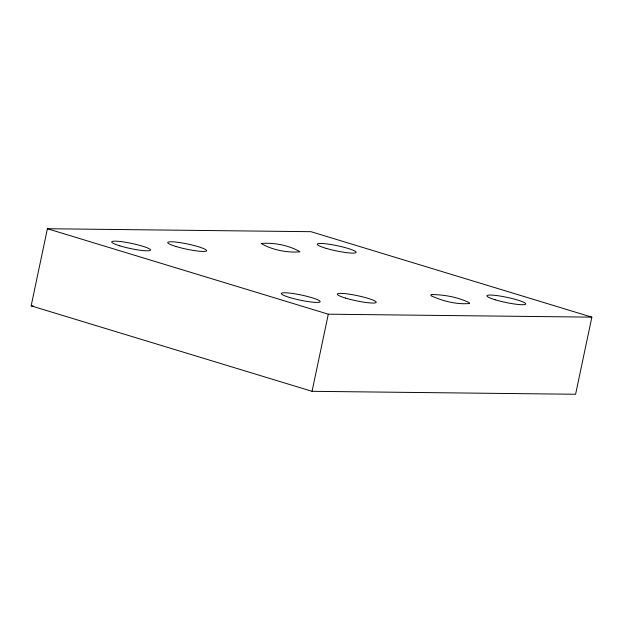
<?xml version="1.0" encoding="UTF-8"?>
<svg xmlns="http://www.w3.org/2000/svg" width="623" height="623" viewBox="0 0 623 623"><rect width="100%" height="100%" fill="white"/><g stroke="black" fill="none" stroke-linecap="round" stroke-linejoin="round"><path stroke-width="0.93" d="M31.15 305.854L47.403 228.734L310.947 231.686L591.85 317.146L575.597 394.266L312.053 391.314L31.15 305.854L33.097 305.87M312.053 391.314L328.305 314.194L591.85 317.146M47.403 228.734L328.305 314.194M261.271 243.515C271.768 249.901 287.592 253 299.967 251.801C289.469 245.407 273.645 242.308 261.271 243.515M431.957 294.547L430.843 295.006L431.046 295.746C442.813 301.15 456.682 304.67 469.594 303.51L469.392 302.762C457.936 297.14 444.682 294.749 431.957 294.547M326.273 248.398A19.874 2.632 11.9 0 0 356.13 252.416A19.874 2.632 11.9 0 0 327.667 244.037A19.874 2.632 11.9 0 0 326.273 248.398M175.951 246.482A19.874 2.632 11.9 0 0 206.54 250.859A19.874 2.632 11.9 0 0 178.996 242.479A19.874 2.632 11.9 0 0 175.951 246.482M119.873 245.851A19.874 2.632 11.9 0 0 150.462 250.236A19.874 2.632 11.9 0 0 122.926 241.856A19.874 2.632 11.9 0 0 119.873 245.851M345.547 298.082A19.874 2.632 11.9 0 0 376.144 302.459A19.874 2.632 11.9 0 0 348.6 294.079A19.874 2.632 11.9 0 0 345.547 298.082M495.083 299.756A19.874 2.632 11.9 0 0 525.672 304.133A19.874 2.632 11.9 0 0 498.127 295.754A19.874 2.632 11.9 0 0 495.083 299.756M289.477 297.451A19.874 2.632 11.9 0 0 320.066 301.836A19.874 2.632 11.9 0 0 292.53 293.456A19.874 2.632 11.9 0 0 289.477 297.451"/></g></svg>
